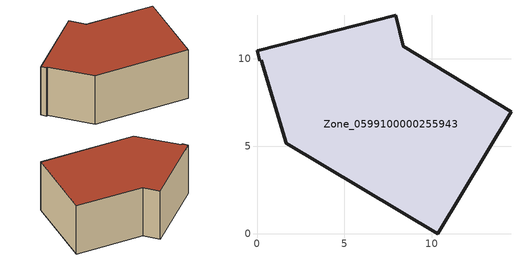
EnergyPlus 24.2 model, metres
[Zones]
Zone_0599100000255943
 floor ground (C_G): 0.25,9.92 0.14,9.89 0,10.47 7.92,12.48 8.37,10.71 14.53,6.97 10.34,0 1.69,5.17 z0
 wall outside (C_F): 8.37,10.71 7.92,12.48 0,10.47 0.14,9.89 0.25,9.92 1.69,5.17 10.34,0 14.53,6.97 8.37,10.71 z0:5.84
 roof outside (C_R): 1.69,5.17 10.34,0 14.53,6.97 8.37,10.71 7.92,12.48 0,10.47 0.14,9.89 0.25,9.92 z5.84
[BUILDING]
Pand.0599100000255943: North Axis=0; Terrain=City; Loads Convergence Tolerance Value=0.04; Temperature Convergence Tolerance Value=0.4; Solar Distribution=FullExterior; Maximum Number of Warmup Days=25; Minimum Number of Warmup Days=1
[Site:Location]
Rotterdam.The.Hague.AP_ZH_NLD Design_Conditions: Latitude=51.96; Longitude=4.45; Time Zone=1; Elevation=-4.5
[SITE:GROUNDTEMPERATURE:BUILDINGSURFACE]
18, 18, 18, 18, 18, 18, 18, 18, 18, 18, 18, 18
[MATERIAL] Thermal Absorptance=0.9; Solar Absorptance=0.7; Visible Absorptance=0.7
Name | Roughness | Thickness | Conductivity | Density | Specific Heat
G.TC.1975-1991 | MediumSmooth | 0.15 | 0.288461 | 540 | 1210
F.TC.1975-1991 | Rough | 0.3 | 0.230769 | 1920 | 840
R.TC.1975-1991 | MediumRough | 0.2 | 0.153846 | 1500 | 1000
[CONSTRUCTION]
C_G: G.TC.1975-1991
C_F: F.TC.1975-1991
C_R: R.TC.1975-1991
[ZONE]
Zone_0599100000255943: Type=1; Multiplier=1; Ceiling Height=Autocalculate; Volume=Autocalculate; Floor Area=autocalculate; Part of Total Floor Area=Yes
[ZONEINFILTRATION:DESIGNFLOWRATE]
Infil_Zone_0599100000255943: Zone or ZoneList or Space or SpaceList=Zone_0599100000255943; Schedule=AlwaysOn; Design Flow Rate Calculation Method=Flow/Area; Flow Rate per Floor Area=0.003; Constant Term Coefficient=1; Temperature Term Coefficient=0; Velocity Term Coefficient=0; Velocity Squared Term Coefficient=0
[HVACTEMPLATE:ZONE:IDEALLOADSAIRSYSTEM]
Zone_0599100000255943: Maximum Heating Supply Air Temperature=50; Minimum Cooling Supply Air Temperature=13; Maximum Heating Supply Air Humidity Ratio=0.0156; Minimum Cooling Supply Air Humidity Ratio=0.0077; Heating Limit=NoLimit; Cooling Limit=NoLimit; Dehumidification Control Type=ConstantSensibleHeatRatio; Cooling Sensible Heat Ratio=0.7; Dehumidification Setpoint=60; Humidification Control Type=None; Humidification Setpoint=30; Outdoor Air Method=None; Outdoor Air Flow Rate per Person=0.00944; Outdoor Air Flow Rate per Zone Floor Area=0; Outdoor Air Flow Rate per Zone=0; Demand Controlled Ventilation Type=None; Outdoor Air Economizer Type=NoEconomizer; Heat Recovery Type=None; Sensible Heat Recovery Effectiveness=0.7; Latent Heat Recovery Effectiveness=0.65
[ZONECONTROL:THERMOSTAT]
ThermostatControl_Zone_0599100000255943: Zone or ZoneList=Zone_0599100000255943; Control Type Schedule=DualSetpointControlType; Control 1=Thermostat_Zone_0599100000255943; Temperature Difference Between Cutout And Setpoint=0
[THERMOSTATSETPOINT:DUALSETPOINT]
Thermostat_Zone_0599100000255943: Heating Setpoint Temperature Schedule=HeatingSetpoint_Zone_0599100000255943; Cooling Setpoint Temperature Schedule=CoolingSetpoint_Zone_0599100000255943
[SCHEDULE:COMPACT]
HeatingSetpoint_Zone_0599100000255943: Through: 12/31, For: AllDays, Until: 24:00, 21
CoolingSetpoint_Zone_0599100000255943: Through: 12/31, For: AllDays, Until: 24:00, 24
DualSetpointControlType: Through: 12/31, For: AllDays, Until: 24:00, 4
AlwaysOn: Through: 12/31, For: AllDays, Until: 24:00, 1
